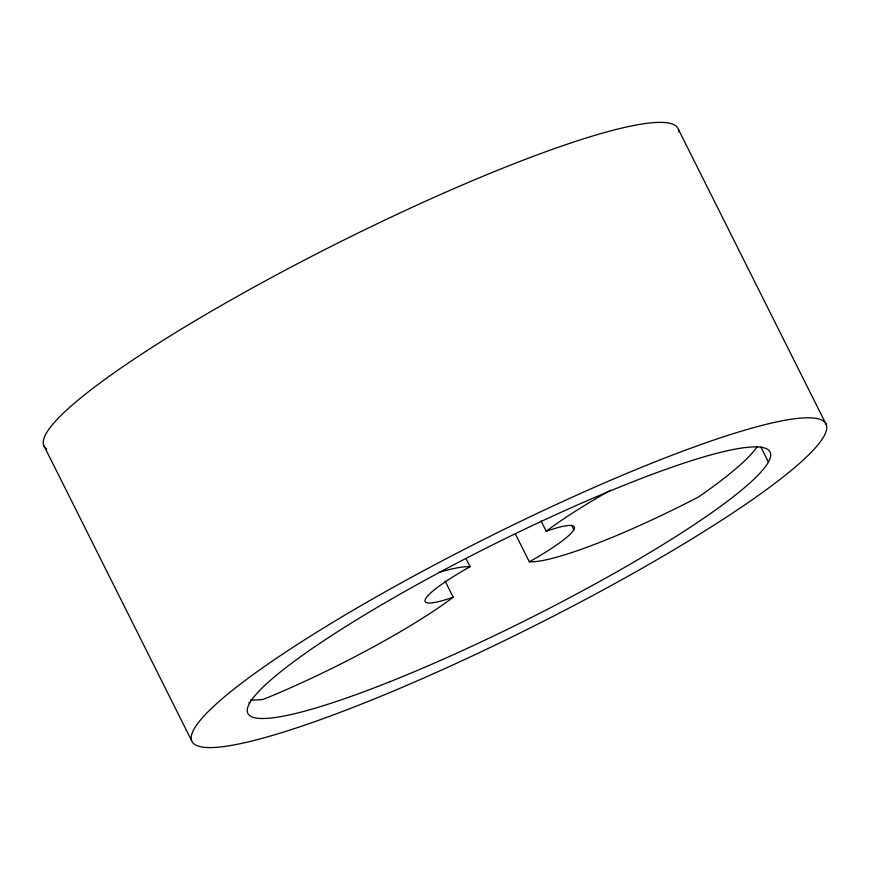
<?xml version="1.0" encoding="UTF-8"?>
<svg xmlns="http://www.w3.org/2000/svg" width="870" height="870" viewBox="0 0 870 870"><rect width="100%" height="100%" fill="white"/><g stroke="black" fill="none" stroke-linecap="round" stroke-linejoin="round"><path stroke-width="1.3" d="M678.437 129.445L826.369 424.843A354.558 49.96 -26.6 0 1 364.28 702.982A354.558 49.96 -26.6 0 1 336.244 620.277A354.558 49.96 -26.6 0 1 826.369 424.843M760.902 447.028L768.417 462.024M571.536 525.143L573.852 529.765M541.031 520.869L546.229 531.255A83.422 11.756 -26.6 0 1 529.341 561.813L515.464 534.126M466.059 558.583L470.104 566.664A83.422 11.756 -26.6 0 0 453.205 597.222A166.855 23.512 -26.6 0 1 263.197 699.404A291.983 41.14 -26.6 0 1 250.527 699.969M445.114 581.073L453.205 597.222M248.929 702.221L249.505 703.373M43.63 445.157L191.563 740.555M757.215 446.712A291.983 41.14 -26.6 0 1 698.784 496.813A166.855 23.512 -26.6 0 1 529.341 561.813M546.229 531.255A166.855 23.512 -26.6 0 1 610.577 490.169M438.589 572.482A166.855 23.512 -26.6 0 1 470.104 566.664M46.632 448.996A354.558 49.96 -26.6 0 1 337.027 243.448A354.558 49.96 -26.6 0 1 678.85 131.838M389.814 681.754A291.994 41.14 -26.6 0 0 770.352 452.704A291.994 41.14 -26.6 0 0 366.716 613.644A291.994 41.14 -26.6 0 0 389.814 681.754"/></g></svg>
